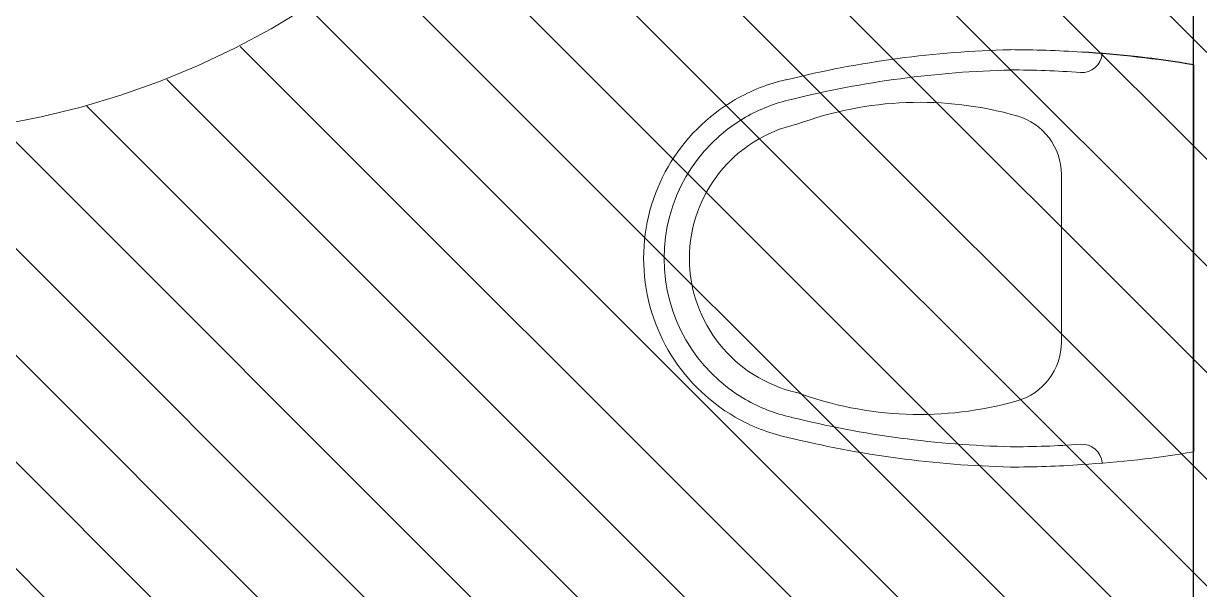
# Model space of a CAD drawing. Header units: millimetres. Extents: x 90 to 321, y 179 to 304.
# Drawn here: x 117.303 to 118.293, y 218.027 to 218.503 of the extents above; entities that cross this region are included whole.
import ezdxf

# ---------------------------------------------------------------- set-up
doc = ezdxf.new("R2010")
doc.units = ezdxf.units.MM
doc.linetypes.add('DASHED2', pattern=[9.525, 6.35, -3.175])
doc.layers.add('DOOR', color=7, linetype='Continuous', lineweight=20)
doc.layers.add('LEVEL', color=251, linetype='Continuous', lineweight=13)

# ---------------------------------------------------------------- blocks, each defined once
blk = doc.blocks.new('xibet4')
at = {"lineweight": 20}
for p, q in [((-203.6, -182.1), (203.6, -182.1)), ((0, -321.4), (-88.1, -321.4)), ((0, -321.4), (-85.7, -321.4)), ((0, -321.4), (88.1, -321.4)), ((0, -321.4), (85.7, -321.4))]:
    blk.add_line(p, q, dxfattribs=at)
at = {"lineweight": 20, "extrusion": (0, 0, -1)}
for centre, major_axis, start_param, end_param in [((858.1, -362.9), (761.5, 761.5), 3.985561, 4.095654), ((-858.1, -362.9), (761.5, 761.5), 0.616735, 0.726828), ((865, -349.5), (767.1, 767.1), 3.684098, 3.903495), ((865, -349.5), (752, 752), 3.684098, 3.903495), ((-865, -349.5), (752, -752), -0.761903, -0.542505), ((-865, -349.5), (767.1, 767.1), 0.808894, 1.028291)]:
    blk.add_ellipse(centre, major_axis=major_axis, ratio=1, start_param=start_param, end_param=end_param, dxfattribs=at)
at = {"lineweight": 20}
for centre, major_axis, start_param, end_param in [((-217, -299.9), (15.2, 15.2), 5.430029, 6.988465), ((217, -299.9), (15.2, 15.2), 0.865517, 2.423953), ((851.8, -375), (757.6, 757.6), 2.286025, 2.356194), ((851.8, -375), (742.5, -742.5), 3.856821, 3.926991), ((-851.8, -375), (742.5, 742.5), 5.497787, 5.567957), ((-851.8, -375), (757.6, 757.6), 5.497787, 5.567957), ((-88.1, -385.7), (45.5, 45.5), 0.785398, 2.078252), ((88.1, -385.7), (45.5, -45.5), 1.063341, 2.356194), ((208.7, -470.4), (263.7, 263.7), 2.078252, 2.710479), ((-208.7, -470.4), (263.7, 263.7), 5.143503, 5.77573), ((0, -567.9), (121.2, 121.2), 2.578855, 2.879793), ((0, -567.9), (102.3, -102.3), 4.149652, 5.497787), ((0, -567.9), (102.3, -102.3), 5.497787, 6.845923), ((0, -567.9), (121.2, 121.2), 4.974188, 5.275126), ((0, -567.9), (136.4, -136.4), 4.149652, 4.45059), ((0, -567.9), (136.4, -136.4), 0.261799, 0.562737), ((0, -567.9), (121.2, 121.2), 2.879793, 3.926991), ((0, -567.9), (121.2, 121.2), 3.926991, 4.974188), ((0, -567.9), (136.4, -136.4), 4.45059, 5.497787), ((0, -567.9), (136.4, -136.4), 5.497787, 6.544985)]:
    blk.add_ellipse(centre, major_axis=major_axis, ratio=1, start_param=start_param, end_param=end_param, dxfattribs=at)

msp = doc.modelspace()

# ---------------------------------------------------------------- hatches: boundary and pattern name
at = {"layer": 'LEVEL'}
h = msp.add_hatch(dxfattribs=at)
h.set_pattern_fill('ANSI31', color=256, scale=0.02, angle=90)
h.set_pattern_definition([(135, (194.2038, -317.713555), (-0.0449012806, -0.0449012806), [])])
h.paths.add_polyline_path([(113.06788, 222.82754), (113.06788, 219.46766), (113.43788, 219.46766), (113.83788, 219.46766), (113.83788, 219.99677), (113.8663, 219.99677), (113.8663, 222.16849), (113.85369, 222.16849), (113.84495, 222.16849, -1), (113.84495, 222.18049), (113.83788, 222.18263), (113.83788, 222.82754)])
h.paths.add_polyline_path([(113.64765, 220.36096), (113.64765, 219.7347), (113.18603, 219.7347), (113.18603, 220.36096)], flags=16)
h.paths.add_polyline_path([(113.06788, 226.44754), (113.06788, 223.08766), (113.83788, 223.08766), (113.83788, 223.1076), (113.83788, 223.73257), (113.84495, 223.73471, -1), (113.84495, 223.74671), (113.8663, 223.74671), (113.8663, 225.91843), (113.84495, 225.91843, -1), (113.84495, 225.93043), (113.83788, 225.93257), (113.83788, 226.44754)])
h.paths.add_polyline_path([(113.64203, 224.02088), (113.64203, 223.39461), (113.18041, 223.39461), (113.18041, 224.02088)], flags=16)
h.paths.add_polyline_path([(129.7986, 213.49372), (129.7986, 213.53215), (129.3986, 213.53215), (129.3986, 212.92715), (129.39153, 212.92501, -1), (129.39153, 212.91301), (129.37018, 212.91301), (129.37018, 212.88301), (129.37018, 211.44129), (129.39153, 211.44129, -1), (129.39153, 211.42929), (129.3986, 211.42715), (129.3986, 210.64215), (130.1686, 210.64215), (130.1686, 213.49372)])
h.paths.add_polyline_path([(130.03662, 211.3955), (130.03662, 210.76923), (129.57501, 210.76923), (129.57501, 211.3955)], flags=16)
h.paths.add_polyline_path([(129.3986, 222.84238), (129.3986, 222.80727), (129.3986, 222.17471), (129.39153, 222.17257, -1), (129.39153, 222.16057), (129.37018, 222.16057), (129.37018, 219.98885), (129.39153, 219.98885, -0.414214), (129.39753, 219.98285), (129.3986, 220.04727), (129.3986, 219.45215), (130.1686, 219.45215), (130.1686, 222.84238)])
h.paths.add_polyline_path([(130.03135, 220.26458), (130.03135, 219.63831), (129.56973, 219.63831), (129.56973, 220.26458)], flags=16)
h.paths.add_polyline_path([(129.7986, 226.46238), (129.3986, 226.46238), (129.3986, 225.93982), (129.39153, 225.93769, -1), (129.39153, 225.92569), (129.37018, 225.92569), (129.37018, 223.75396), (129.39153, 223.75396, -1), (129.39153, 223.74196), (129.3986, 223.73982), (129.3986, 223.07215), (130.1686, 223.07215), (130.1686, 226.46238)])
h.paths.add_polyline_path([(130.04238, 223.95483), (130.04238, 223.32856), (129.58076, 223.32856), (129.58076, 223.95483)], flags=16)
h.paths.add_polyline_path([(129.3986, 235.27238), (129.3986, 235.20238), (129.3986, 234.48738), (129.39153, 234.48524, -1), (129.39153, 234.47324), (129.37018, 234.47324), (129.37018, 233.00152), (129.38279, 233.00152), (129.39153, 233.00152, -1), (129.39153, 232.98952), (129.3986, 232.98738), (129.3986, 232.38238), (129.7986, 232.38238), (129.7986, 232.42256), (130.1686, 232.42256), (130.1686, 235.27238)])
h.paths.add_polyline_path([(130.01513, 233.18982), (130.01513, 232.56356), (129.55352, 232.56356), (129.55352, 233.18982)], flags=16)
h.paths.add_polyline_path([(129.96485, 232.87086), (129.96485, 233.17453), (129.81567, 233.17453), (129.81567, 232.87086)], flags=8)
h.paths.add_polyline_path([(129.96485, 232.59132), (129.96485, 232.88751), (129.81567, 232.88751), (129.81567, 232.59132)], flags=8)
h.paths.add_polyline_path([(129.74505, 232.87272), (129.74505, 233.19725), (129.6002, 233.19725), (129.6002, 232.87272)], flags=24)
h.paths.add_polyline_path([(129.74505, 232.63673), (129.74505, 232.84181), (129.6002, 232.84181), (129.6002, 232.63673)], flags=8)
h.paths.add_polyline_path([(129.91719, 233.29158), (129.91719, 234.39086), (129.68001, 234.39086), (129.68001, 233.29158)], flags=24)
h = msp.add_hatch(dxfattribs=at)
h.set_pattern_fill('ANSI31', color=256, scale=0.02, angle=90)
h.set_pattern_definition([(135, (188.465084, -39.3747), (-0.04490128, -0.04490128), [])])
h.paths.add_polyline_path([(118.38927, 219.23784), (118.38927, 217.03784), (117.1892, 217.03802), (117.1892, 217.11766), (117.1892, 218.3716), (117.19026, 218.3716, 1), (117.19026, 218.3836), (117.17106, 218.3836), (117.17106, 218.40816, 0.414042), (117.86506, 219.10257), (117.86506, 219.12757), (117.17106, 219.12757), (117.17106, 219.15257), (117.19026, 219.15257, 1), (117.19026, 219.16457), (117.1892, 219.16457), (117.1892, 219.23766)])

# ---------------------------------------------------------------- linework, layer by layer
for p, q in [((118.28788, 217.03786), (118.28788, 218.80131)), ((118.2882, 218.14243), (118.2882, 218.46815))]:
    msp.add_line(p, q)
msp.add_ellipse((118.14358, 217.61885), major_axis=(0.60919, 0.60919), ratio=1, start_param=0.616735, end_param=0.726828)
at = {"layer": 'DOOR', "linetype": 'DASHED2'}
msp.add_arc((117.16933, 219.10257), 0.69441, 267.97048, 0, dxfattribs=at)

# ---------------------------------------------------------------- block references
at = {"xscale": -0.0008, "yscale": 0.0008, "zscale": 0.0008, "rotation": 270}
msp.add_blockref('xibet4', (118.43392, 218.30529), dxfattribs=at)

doc.saveas('drawing.dxf')
